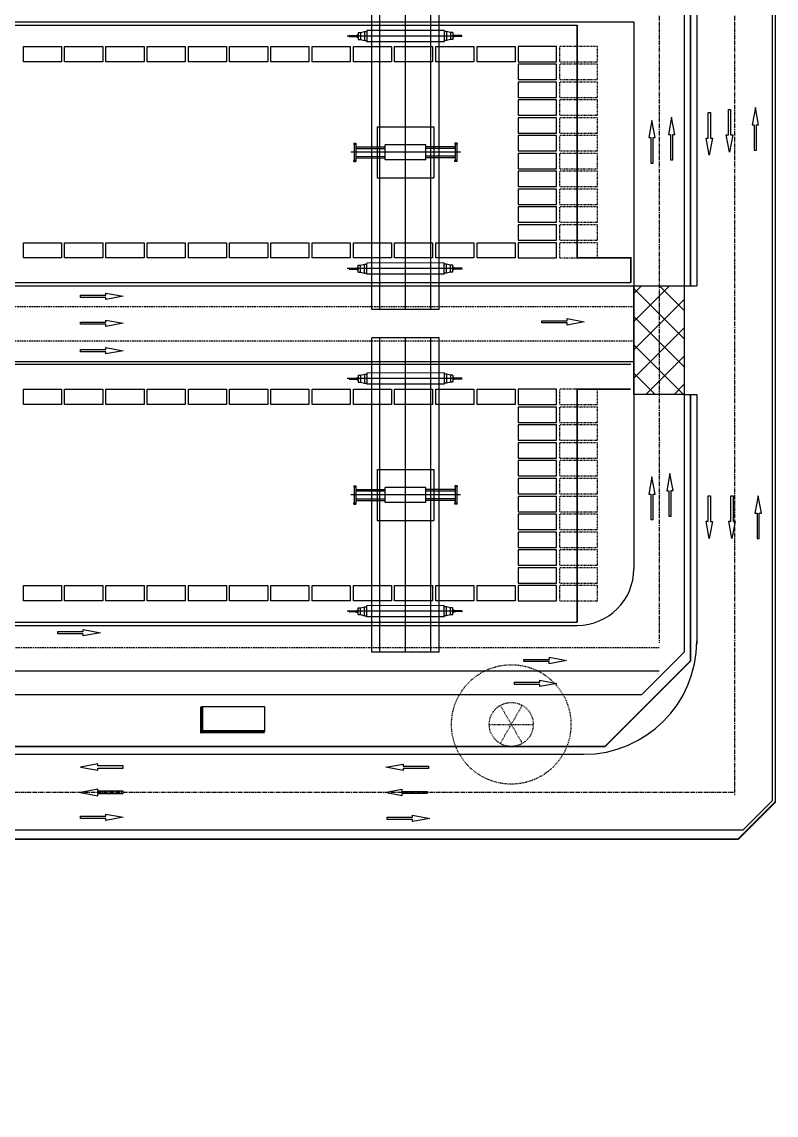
# Model space of a CAD drawing. Header units: millimetres. Extents: x -582 to 479, y -622 to 401.
# Drawn here: x 359.2 to 479.2, y -116.1 to 57.8 of the extents above; entities that cross this region are included whole.
import ezdxf

# ---------------------------------------------------------------- set-up
doc = ezdxf.new("R2010")
doc.units = ezdxf.units.MM
for name, pattern in [('CENTER', [50.8, 31.75, -6.35, 6.35, -6.35]), ('DASH', [0.35, 0.25, -0.1]), ('DASHED', [19.05, 12.7, -6.35]), ('DASHED2', [9.525, 6.35, -3.175])]:
    doc.linetypes.add(name, pattern=pattern)
for name, color, linetype in [('0001-佛渡-工艺-方案一-交汇区', 50, 'Continuous'), ('0001-佛渡-工艺-方案一-围网', 40, 'Continuous'), ('0001-佛渡-工艺-方案一-围网(内集卡一侧新增）', 40, 'Continuous'), ('0001-佛渡-工艺-方案一-设备', 40, 'Continuous'), ('0001-佛渡-平面-方案一-围墙', 3, 'Continuous'), ('0001-佛渡-平面-方案一-建筑', 6, 'Continuous'), ('0001-佛渡-平面-方案一-风机', 7, 'Continuous'), ('0001-佛渡-平面-方案一道路中心线', 11, 'Continuous'), ('0001-佛渡-平面-方案一道路边界', 7, 'Continuous'), ('ECT', 1, 'Continuous'), ('ICT', 3, 'Continuous'), ('SLOT', 115, 'Continuous')]:
    doc.layers.add(name, color=color, linetype=linetype)
doc.linetypes.add('FENCELINE1', pattern='A,6.35,-2.54,[133,ltypeshp.shx,S=2.54,R=0,X=-2.54,Y=0],-2.54,25.4', length=36.83)
doc.linetypes.add('FENCELINE2', pattern='A,0.25,-0.1,[132,ltypeshp.shx,S=0.1,R=0,X=-0.1,Y=0],-0.1,1', length=1.45)

# ---------------------------------------------------------------- blocks, each defined once
blk = doc.blocks.new('YC')
at = {"color": 40, "extrusion": (0.019869, 3.07925e-06, 0.999803)}
for p, q in [((2952.72, -614.5, 0.27), (2952.72, -564.5, 0.27)), ((2963.46, -564.5, 0.06), (2952.72, -564.5, 0.27)), ((2954.03, -614.5, 0.25), (2954.03, -564.5, 0.25)), ((2958.09, -614.5, 0.17), (2958.09, -564.5, 0.17)), ((2962.15, -614.5, 0.09), (2962.14, -564.5, 0.09)), ((2963.46, -614.5, 0.06), (2963.46, -564.5, 0.06)), ((2950.93, -570.46, 0.31), (2951.58, -570.28, 0.3)), ((2951.58, -570.28, 0.3), (2951.94, -570.28, 0.29)), ((2951.58, -570.28, 0.3), (2951.58, -571.72, 0.3)), ((2964.23, -570.1, 0.04), (2951.94, -570.11, 0.29)), ((2951.94, -570.11, 0.29), (2951.94, -571.9, 0.29)), ((2964.23, -570.1, 0.04), (2964.23, -571.9, 0.04)), ((2964.59, -570.28, 0.04), (2964.23, -570.28, 0.04)), ((2965.25, -570.46, 0.02), (2964.59, -570.28, 0.04)), ((2964.59, -570.28, 0.04), (2964.59, -571.72, 0.04)), ((2967.11, -571, -0.01), (2948.84, -571, 0.35)), ((2949.08, -571, 0.35), (2949.15, -571, 0.34)), ((2949.14, -571.08, 0.34), (2949.14, -570.92, 0.34)), ((2949.14, -570.92, 0.34), (2949.18, -570.92, 0.34)), ((2949.14, -570.92, 0.34), (2949.14, -570.92, 0.34)), ((2949.14, -571.08, 0.34), (2949.14, -570.92, 0.34)), ((2949.14, -571.08, 0.34), (2949.18, -571.08, 0.34)), ((2949.14, -571.08, 0.34), (2949.14, -571.08, 0.34)), ((2949.18, -571.08, 0.34), (2949.18, -570.92, 0.34)), ((2949.18, -570.94, 0.34), (2950.16, -570.94, 0.32)), ((2949.18, -571.06, 0.34), (2950.16, -571.06, 0.32)), ((2950.07, -570.92, 0.33), (2950.08, -570.92, 0.33)), ((2950.07, -571.08, 0.33), (2950.07, -570.92, 0.33)), ((2950.07, -571.08, 0.33), (2950.08, -571.08, 0.33)), ((2950.08, -570.92, 0.33), (2950.12, -570.92, 0.32)), ((2950.08, -571.08, 0.33), (2950.08, -570.92, 0.33)), ((2950.08, -571.08, 0.33), (2950.12, -571.08, 0.32)), ((2950.12, -571.08, 0.32), (2950.12, -570.92, 0.32)), ((2950.16, -571.1, 0.32), (2950.16, -570.91, 0.32)), ((2950.29, -570.9, 0.32), (2950.41, -570.88, 0.32)), ((2950.29, -571.1, 0.32), (2950.29, -570.9, 0.32)), ((2950.29, -571.1, 0.32), (2950.41, -571.12, 0.32)), ((2950.37, -570.88, 0.32), (2950.46, -570.88, 0.32)), ((2950.37, -571.13, 0.32), (2950.46, -571.13, 0.32)), ((2950.38, -571.13, 0.32), (2950.47, -571.13, 0.32)), ((2950.4, -570.85, 0.32), (2950.39, -570.85, 0.32)), ((2950.39, -570.86, 0.32), (2950.39, -570.89, 0.32)), ((2950.4, -570.86, 0.32), (2950.39, -570.86, 0.32)), ((2950.4, -570.89, 0.32), (2950.39, -570.89, 0.32)), ((2950.4, -570.9, 0.32), (2950.39, -570.9, 0.32)), ((2950.4, -571.1, 0.32), (2950.39, -571.1, 0.32)), ((2950.4, -571.11, 0.32), (2950.39, -571.11, 0.32)), ((2950.39, -571.14, 0.32), (2950.39, -571.11, 0.32)), ((2950.4, -571.14, 0.32), (2950.39, -571.14, 0.32)), ((2950.4, -571.15, 0.32), (2950.39, -571.15, 0.32)), ((2950.4, -570.85, 0.32), (2950.4, -570.9, 0.32)), ((2950.41, -570.86, 0.32), (2950.4, -570.86, 0.32)), ((2950.41, -570.9, 0.32), (2950.4, -570.9, 0.32)), ((2950.4, -571.15, 0.32), (2950.4, -571.1, 0.32)), ((2950.41, -571.11, 0.32), (2950.4, -571.11, 0.32)), ((2950.41, -571.15, 0.32), (2950.4, -571.15, 0.32)), ((2950.41, -570.84, 0.32), (2950.41, -571, 0.32)), ((2950.41, -570.84, 0.32), (2950.43, -570.84, 0.32)), ((2950.41, -570.86, 0.32), (2950.41, -570.9, 0.32)), ((2950.41, -571.16, 0.32), (2950.41, -571, 0.32)), ((2950.41, -571.15, 0.32), (2950.41, -571.11, 0.32)), ((2950.41, -571.16, 0.32), (2950.43, -571.16, 0.32)), ((2950.43, -570.82, 0.32), (2950.47, -570.82, 0.32)), ((2950.43, -571.19, 0.32), (2950.43, -570.82, 0.32)), ((2950.43, -570.84, 0.32), (2950.43, -571, 0.32)), ((2950.43, -571.16, 0.32), (2950.43, -571, 0.32)), ((2950.43, -571.19, 0.32), (2950.47, -571.19, 0.32)), ((2950.47, -571.19, 0.32), (2950.47, -570.82, 0.32)), ((2950.57, -570.46, 0.32), (2950.93, -570.46, 0.31)), ((2950.57, -570.46, 0.32), (2950.57, -571.54, 0.32)), ((2950.57, -571.54, 0.32), (2950.93, -571.54, 0.31)), ((2950.93, -570.46, 0.31), (2950.93, -571.54, 0.31)), ((2950.93, -571.54, 0.31), (2951.58, -571.72, 0.3)), ((2951.58, -571.72, 0.3), (2951.94, -571.72, 0.29)), ((2964.23, -571.9, 0.04), (2951.94, -571.9, 0.29)), ((2964.59, -571.72, 0.04), (2964.23, -571.72, 0.04)), ((2965.25, -571.54, 0.02), (2964.59, -571.72, 0.04)), ((2965.6, -570.46, 0.02), (2965.25, -570.46, 0.02)), ((2965.25, -570.46, 0.02), (2965.25, -571.54, 0.02)), ((2965.6, -571.54, 0.02), (2965.25, -571.54, 0.02)), ((2965.6, -570.46, 0.02), (2965.6, -571.54, 0.02)), ((2965.74, -570.82, 0.01), (2965.71, -570.82, 0.01)), ((2965.71, -571.19, 0.01), (2965.71, -570.82, 0.01)), ((2965.79, -571.13, 0.01), (2965.71, -571.13, 0.01)), ((2965.74, -571.19, 0.01), (2965.71, -571.19, 0.01)), ((2965.8, -570.87, 0.01), (2965.72, -570.87, 0.01)), ((2965.8, -571.13, 0.01), (2965.72, -571.13, 0.01)), ((2965.74, -571.19, 0.01), (2965.74, -570.82, 0.01)), ((2965.74, -570.84, 0.01), (2965.74, -571, 0.01)), ((2965.77, -570.84, 0.01), (2965.74, -570.84, 0.01)), ((2965.74, -571.16, 0.01), (2965.74, -571, 0.01)), ((2965.77, -571.16, 0.01), (2965.74, -571.16, 0.01)), ((2965.77, -570.84, 0.01), (2965.77, -571, 0.01)), ((2965.77, -570.85, 0.01), (2965.77, -570.85, 0.01)), ((2965.77, -570.85, 0.01), (2965.77, -570.9, 0.01)), ((2965.77, -570.85, 0.01), (2965.79, -570.85, 0.01)), ((2965.77, -570.85, 0.01), (2965.77, -570.89, 0.01)), ((2965.77, -570.86, 0.01), (2965.79, -570.86, 0.01)), ((2965.88, -570.9, 0.01), (2965.77, -570.88, 0.01)), ((2965.77, -570.89, 0.01), (2965.77, -570.89, 0.01)), ((2965.77, -570.89, 0.01), (2965.79, -570.89, 0.01)), ((2965.77, -570.9, 0.01), (2965.79, -570.9, 0.01)), ((2965.77, -571.16, 0.01), (2965.77, -571, 0.01)), ((2965.77, -571.1, 0.01), (2965.79, -571.1, 0.01)), ((2965.77, -571.15, 0.01), (2965.77, -571.1, 0.01)), ((2965.88, -571.1, 0.01), (2965.77, -571.12, 0.01)), ((2965.77, -571.15, 0.01), (2965.77, -571.11, 0.01)), ((2965.77, -571.11, 0.01), (2965.79, -571.11, 0.01)), ((2965.77, -571.11, 0.01), (2965.77, -571.11, 0.01)), ((2965.77, -571.14, 0.01), (2965.79, -571.14, 0.01)), ((2965.77, -571.15, 0.01), (2965.79, -571.15, 0.01)), ((2965.77, -571.15, 0.01), (2965.77, -571.15, 0.01)), ((2965.79, -570.86, 0.01), (2965.79, -570.89, 0.01)), ((2965.79, -571.14, 0.01), (2965.79, -571.11, 0.01)), ((2965.88, -571.1, 0.01), (2965.88, -570.9, 0.01)), ((2966.02, -571.09, 0.01), (2966.02, -570.91, 0.01)), ((2967, -570.94, -0.01), (2966.02, -570.94, 0.01)), ((2967, -571.06, -0.01), (2966.02, -571.06, 0.01)), ((2966.06, -571.08, 0.01), (2966.06, -570.92, 0.01)), ((2966.1, -570.92, 0.01), (2966.06, -570.92, 0.01)), ((2966.1, -571.08, 0.01), (2966.06, -571.08, 0.01)), ((2966.1, -570.92, 0.01), (2966.1, -570.92, 0.01)), ((2966.1, -571.08, 0.01), (2966.1, -570.92, 0.01)), ((2966.1, -571.08, 0.01), (2966.1, -570.92, 0.01)), ((2966.1, -571.08, 0.01), (2966.1, -571.08, 0.01)), ((2967, -571.08, -0.01), (2967, -570.92, -0.01)), ((2967.03, -570.92, -0.01), (2967, -570.92, -0.01)), ((2967.03, -571.08, -0.01), (2967, -571.08, -0.01)), ((2967.04, -570.92, -0.01), (2967.03, -570.92, -0.01)), ((2967.03, -571.08, -0.01), (2967.03, -570.92, -0.01)), ((2967.04, -571.08, -0.01), (2967.03, -571.08, -0.01)), ((2967.04, -571.08, -0.01), (2967.04, -570.92, -0.01)), ((2953.57, -585.46, 0.26), (2953.57, -593.54, 0.26)), ((2953.57, -585.46, 0.26), (2962.6, -585.46, 0.08)), ((2962.6, -585.46, 0.08), (2962.6, -593.54, 0.08)), ((2966.83, -589.5, -0.01), (2949.42, -589.5, 0.34)), ((2949.86, -588.05, 0.33), (2950.22, -588.05, 0.32)), ((2949.86, -588.05, 0.33), (2949.86, -588.22, 0.33)), ((2949.86, -588.22, 0.33), (2949.91, -588.3, 0.33)), ((2949.91, -588.05, 0.33), (2949.91, -590.96, 0.33)), ((2949.91, -588.22, 0.33), (2950.17, -588.22, 0.32)), ((2950.17, -588.05, 0.32), (2950.17, -590.96, 0.32)), ((2950.22, -588.22, 0.32), (2950.17, -588.3, 0.32)), ((2950.17, -588.63, 0.32), (2954.87, -588.63, 0.23)), ((2950.17, -588.87, 0.32), (2954.87, -588.87, 0.23)), ((2950.22, -588.05, 0.32), (2950.22, -588.22, 0.32)), ((2963.04, -589.5, 0.07), (2953.14, -589.5, 0.26)), ((2954.87, -590.7, 0.23), (2954.87, -588.3, 0.23)), ((2961.31, -588.3, 0.1), (2954.87, -588.3, 0.23)), ((2961.31, -590.7, 0.1), (2961.31, -588.3, 0.1)), ((2966.01, -588.63, 0.01), (2961.31, -588.63, 0.1)), ((2966.01, -588.87, 0.01), (2961.31, -588.87, 0.1)), ((2966.32, -588.04, 0), (2965.96, -588.04, 0.01)), ((2965.96, -588.04, 0.01), (2965.96, -588.22, 0.01)), ((2965.96, -588.22, 0.01), (2966.01, -588.3, 0.01)), ((2966.01, -588.04, 0.01), (2966.01, -590.96, 0.01)), ((2966.27, -588.22, 0), (2966.01, -588.22, 0.01)), ((2966.27, -588.04, 0), (2966.27, -590.96, 0)), ((2966.32, -588.22, 0), (2966.27, -588.3, 0)), ((2966.32, -588.04, 0), (2966.32, -588.22, 0)), ((2949.86, -590.78, 0.33), (2949.91, -590.7, 0.33)), ((2949.86, -590.96, 0.33), (2949.86, -590.78, 0.33)), ((2949.86, -590.96, 0.33), (2950.22, -590.96, 0.32)), ((2949.91, -590.78, 0.33), (2950.17, -590.78, 0.32)), ((2950.17, -590.14, 0.32), (2954.87, -590.13, 0.23)), ((2950.17, -590.37, 0.32), (2954.87, -590.37, 0.23)), ((2950.22, -590.78, 0.32), (2950.17, -590.7, 0.32)), ((2950.22, -590.96, 0.32), (2950.22, -590.78, 0.32)), ((2961.31, -590.7, 0.1), (2954.87, -590.7, 0.23)), ((2966.01, -590.13, 0.01), (2961.31, -590.13, 0.1)), ((2966.01, -590.37, 0.01), (2961.31, -590.37, 0.1)), ((2965.96, -590.78, 0.01), (2966.01, -590.7, 0.01)), ((2965.96, -590.96, 0.01), (2965.96, -590.78, 0.01)), ((2966.32, -590.96, 0), (2965.96, -590.96, 0.01)), ((2966.27, -590.78, 0), (2966.01, -590.78, 0.01)), ((2966.32, -590.78, 0), (2966.27, -590.7, 0)), ((2966.32, -590.96, 0), (2966.32, -590.78, 0)), ((2953.57, -593.54, 0.26), (2962.6, -593.54, 0.08)), ((2967.11, -608, -0.01), (2948.84, -608, 0.35)), ((2949.09, -608, 0.35), (2949.16, -608, 0.34)), ((2949.14, -607.92, 0.34), (2949.14, -608.08, 0.34)), ((2949.14, -607.92, 0.34), (2949.15, -607.92, 0.34)), ((2949.14, -608.08, 0.34), (2949.15, -608.08, 0.34)), ((2949.15, -607.92, 0.34), (2949.18, -607.92, 0.34)), ((2949.15, -607.92, 0.34), (2949.15, -608.08, 0.34)), ((2949.15, -608.08, 0.34), (2949.18, -608.08, 0.34)), ((2949.18, -607.92, 0.34), (2949.18, -608.08, 0.34)), ((2949.18, -607.94, 0.34), (2950.16, -607.94, 0.32)), ((2949.18, -608.06, 0.34), (2950.16, -608.06, 0.32)), ((2950.08, -607.92, 0.33), (2950.12, -607.92, 0.32)), ((2950.08, -607.92, 0.33), (2950.08, -607.92, 0.33)), ((2950.08, -607.92, 0.33), (2950.08, -608.08, 0.33)), ((2950.08, -607.92, 0.33), (2950.08, -608.08, 0.33)), ((2950.08, -608.08, 0.33), (2950.12, -608.08, 0.32)), ((2950.08, -608.08, 0.33), (2950.08, -608.08, 0.33)), ((2950.12, -607.92, 0.32), (2950.12, -608.08, 0.32)), ((2950.16, -607.91, 0.32), (2950.16, -608.1, 0.32)), ((2950.3, -607.9, 0.32), (2950.41, -607.88, 0.32)), ((2950.3, -607.9, 0.32), (2950.3, -608.1, 0.32)), ((2950.3, -608.1, 0.32), (2950.41, -608.12, 0.32)), ((2950.38, -607.88, 0.32), (2950.46, -607.88, 0.32)), ((2950.38, -608.13, 0.32), (2950.46, -608.13, 0.32)), ((2950.41, -607.85, 0.32), (2950.39, -607.85, 0.32)), ((2950.41, -607.86, 0.32), (2950.39, -607.86, 0.32)), ((2950.39, -607.86, 0.32), (2950.39, -607.89, 0.32)), ((2950.39, -607.88, 0.32), (2950.47, -607.88, 0.32)), ((2950.41, -607.89, 0.32), (2950.39, -607.89, 0.32)), ((2950.41, -607.9, 0.32), (2950.39, -607.9, 0.32)), ((2950.41, -608.1, 0.32), (2950.39, -608.1, 0.32)), ((2950.39, -608.14, 0.32), (2950.39, -608.11, 0.32)), ((2950.41, -608.11, 0.32), (2950.39, -608.11, 0.32)), ((2950.41, -608.14, 0.32), (2950.39, -608.14, 0.32)), ((2950.41, -608.15, 0.32), (2950.39, -608.15, 0.32)), ((2950.41, -607.84, 0.32), (2950.43, -607.84, 0.32)), ((2950.41, -607.84, 0.32), (2950.41, -608, 0.32)), ((2950.41, -607.85, 0.32), (2950.41, -607.9, 0.32)), ((2950.41, -607.86, 0.32), (2950.41, -607.9, 0.32)), ((2950.41, -607.86, 0.32), (2950.41, -607.86, 0.32)), ((2950.41, -607.9, 0.32), (2950.41, -607.9, 0.32)), ((2950.41, -608.16, 0.32), (2950.41, -608, 0.32)), ((2950.41, -608.15, 0.32), (2950.41, -608.1, 0.32)), ((2950.41, -608.11, 0.32), (2950.41, -608.11, 0.32)), ((2950.41, -608.15, 0.32), (2950.41, -608.11, 0.32)), ((2950.41, -608.15, 0.32), (2950.41, -608.15, 0.32)), ((2950.41, -608.16, 0.32), (2950.43, -608.16, 0.32)), ((2950.43, -607.82, 0.32), (2950.47, -607.82, 0.32)), ((2950.43, -607.82, 0.32), (2950.43, -608.19, 0.32)), ((2950.43, -607.84, 0.32), (2950.43, -608, 0.32)), ((2950.43, -608.16, 0.32), (2950.43, -608, 0.32)), ((2950.43, -608.19, 0.32), (2950.47, -608.19, 0.32)), ((2950.47, -607.82, 0.32), (2950.47, -608.19, 0.32)), ((2950.57, -607.46, 0.32), (2950.93, -607.46, 0.31)), ((2950.57, -608.54, 0.32), (2950.57, -607.46, 0.32)), ((2950.57, -608.54, 0.32), (2950.93, -608.54, 0.31)), ((2950.93, -607.46, 0.31), (2951.59, -607.28, 0.3)), ((2950.93, -608.54, 0.31), (2950.93, -607.46, 0.31)), ((2950.93, -608.54, 0.31), (2951.59, -608.72, 0.3)), ((2951.59, -607.28, 0.3), (2951.94, -607.28, 0.29)), ((2951.59, -608.72, 0.3), (2951.59, -607.28, 0.3)), ((2964.24, -607.1, 0.04), (2951.94, -607.11, 0.29)), ((2951.94, -608.9, 0.29), (2951.94, -607.11, 0.29)), ((2964.24, -608.9, 0.04), (2964.24, -607.1, 0.04)), ((2964.59, -607.28, 0.04), (2964.24, -607.28, 0.04)), ((2965.25, -607.46, 0.02), (2964.59, -607.28, 0.04)), ((2964.59, -608.72, 0.04), (2964.59, -607.28, 0.04)), ((2965.25, -608.54, 0.02), (2964.59, -608.72, 0.04)), ((2965.61, -607.46, 0.02), (2965.25, -607.46, 0.02)), ((2965.25, -608.54, 0.02), (2965.25, -607.46, 0.02)), ((2965.61, -608.54, 0.02), (2965.25, -608.54, 0.02)), ((2965.61, -608.54, 0.02), (2965.61, -607.46, 0.02)), ((2965.75, -607.82, 0.01), (2965.71, -607.82, 0.01)), ((2965.71, -607.82, 0.01), (2965.71, -608.19, 0.01)), ((2965.79, -607.87, 0.01), (2965.71, -607.87, 0.01)), ((2965.75, -608.19, 0.01), (2965.71, -608.19, 0.01)), ((2965.8, -607.87, 0.01), (2965.72, -607.87, 0.01)), ((2965.8, -608.13, 0.01), (2965.72, -608.13, 0.01)), ((2965.75, -607.82, 0.01), (2965.75, -608.19, 0.01)), ((2965.77, -607.84, 0.01), (2965.75, -607.84, 0.01)), ((2965.75, -607.84, 0.01), (2965.75, -608, 0.01)), ((2965.75, -608.16, 0.01), (2965.75, -608, 0.01)), ((2965.77, -608.16, 0.01), (2965.75, -608.16, 0.01)), ((2965.77, -607.84, 0.01), (2965.77, -608, 0.01)), ((2965.77, -607.85, 0.01), (2965.77, -607.89, 0.01)), ((2965.77, -607.85, 0.01), (2965.79, -607.85, 0.01)), ((2965.77, -607.85, 0.01), (2965.77, -607.9, 0.01)), ((2965.77, -607.85, 0.01), (2965.77, -607.85, 0.01)), ((2965.77, -607.86, 0.01), (2965.79, -607.86, 0.01)), ((2965.88, -607.9, 0.01), (2965.77, -607.88, 0.01)), ((2965.77, -607.89, 0.01), (2965.79, -607.89, 0.01)), ((2965.77, -607.89, 0.01), (2965.77, -607.89, 0.01)), ((2965.77, -607.9, 0.01), (2965.79, -607.9, 0.01)), ((2965.77, -608.16, 0.01), (2965.77, -608, 0.01)), ((2965.77, -608.15, 0.01), (2965.77, -608.1, 0.01)), ((2965.77, -608.1, 0.01), (2965.79, -608.1, 0.01)), ((2965.88, -608.1, 0.01), (2965.77, -608.12, 0.01)), ((2965.77, -608.11, 0.01), (2965.77, -608.11, 0.01)), ((2965.77, -608.11, 0.01), (2965.79, -608.11, 0.01)), ((2965.77, -608.15, 0.01), (2965.77, -608.11, 0.01)), ((2965.77, -608.14, 0.01), (2965.79, -608.14, 0.01)), ((2965.77, -608.15, 0.01), (2965.77, -608.15, 0.01)), ((2965.77, -608.15, 0.01), (2965.79, -608.15, 0.01)), ((2965.79, -607.86, 0.01), (2965.79, -607.89, 0.01)), ((2965.79, -608.14, 0.01), (2965.79, -608.11, 0.01)), ((2965.88, -607.9, 0.01), (2965.88, -608.1, 0.01)), ((2966.02, -607.91, 0.01), (2966.02, -608.09, 0.01)), ((2967, -607.94, -0.01), (2966.02, -607.94, 0.01)), ((2967, -608.06, -0.01), (2966.02, -608.06, 0.01)), ((2966.06, -607.92, 0.01), (2966.06, -608.08, 0.01)), ((2966.1, -607.92, 0.01), (2966.06, -607.92, 0.01)), ((2966.1, -608.08, 0.01), (2966.06, -608.08, 0.01)), ((2966.1, -607.92, 0.01), (2966.1, -607.92, 0.01)), ((2966.1, -607.92, 0.01), (2966.1, -608.08, 0.01)), ((2966.1, -607.92, 0.01), (2966.1, -608.08, 0.01)), ((2966.1, -608.08, 0.01), (2966.1, -608.08, 0.01)), ((2967, -607.92, -0.01), (2967, -608.08, -0.01)), ((2967.03, -607.92, -0.01), (2967, -607.92, -0.01)), ((2967.03, -608.08, -0.01), (2967, -608.08, -0.01)), ((2967.04, -607.92, -0.01), (2967.03, -607.92, -0.01)), ((2967.03, -607.92, -0.01), (2967.03, -608.08, -0.01)), ((2967.04, -608.08, -0.01), (2967.03, -608.08, -0.01)), ((2967.04, -607.92, -0.01), (2967.04, -608.08, -0.01)), ((2951.59, -608.72, 0.3), (2951.94, -608.72, 0.29)), ((2964.24, -608.9, 0.04), (2951.94, -608.9, 0.29)), ((2964.59, -608.72, 0.04), (2964.24, -608.72, 0.04)), ((2963.46, -614.5, 0.06), (2952.72, -614.5, 0.27))]:
    blk.add_line(p, q, dxfattribs=at)
at = {"color": 40, "linetype": 'ByBlock', "extrusion": (0.019869, 3.07925e-06, 0.999803)}
for p, q in [((2950.16, -570.91, 0.32), (2950.29, -570.91, 0.32)), ((2950.16, -571.1, 0.32), (2950.29, -571.1, 0.32)), ((2966.02, -570.91, 0.01), (2965.88, -570.91, 0.01)), ((2966.02, -571.09, 0.01), (2965.88, -571.09, 0.01)), ((2950.16, -607.91, 0.32), (2950.3, -607.91, 0.32)), ((2950.16, -608.1, 0.32), (2950.3, -608.1, 0.32)), ((2966.02, -607.91, 0.01), (2965.88, -607.91, 0.01)), ((2966.02, -608.09, 0.01), (2965.88, -608.09, 0.01))]:
    blk.add_line(p, q, dxfattribs=at)
at = {"color": 40, "linetype": 'Continuous', "extrusion": (0.019869, 3.07925e-06, 0.999803)}
for p, q in [((2950.47, -570.82, 0.32), (2950.58, -570.82, 0.32)), ((2950.47, -570.84, 0.32), (2950.58, -570.84, 0.32)), ((2950.47, -571.16, 0.32), (2950.58, -571.16, 0.32)), ((2950.47, -571.18, 0.32), (2950.58, -571.18, 0.32)), ((2965.71, -570.82, 0.01), (2965.6, -570.82, 0.02)), ((2965.71, -570.84, 0.01), (2965.6, -570.84, 0.02)), ((2965.71, -571.16, 0.01), (2965.6, -571.16, 0.02)), ((2965.71, -571.18, 0.01), (2965.6, -571.18, 0.02)), ((2950.47, -607.82, 0.32), (2950.58, -607.82, 0.32)), ((2950.47, -607.84, 0.32), (2950.58, -607.84, 0.32)), ((2950.47, -608.16, 0.32), (2950.58, -608.16, 0.32)), ((2950.47, -608.18, 0.32), (2950.58, -608.18, 0.32)), ((2965.71, -607.82, 0.01), (2965.6, -607.82, 0.02)), ((2965.71, -607.84, 0.01), (2965.6, -607.84, 0.02)), ((2965.71, -608.16, 0.01), (2965.6, -608.16, 0.02)), ((2965.71, -608.18, 0.01), (2965.6, -608.18, 0.02))]:
    blk.add_line(p, q, dxfattribs=at)
at = {"color": 40, "extrusion": (-0.019869, -3.07925e-06, -0.999803)}
for centre, major_axis, start_param, end_param in [((2950.4, -570.86, 0.32), (-0.00843, -0.00844, 0.00017), 0.2618, 1.308997), ((2950.43, -570.88, 0.32), (-0.032, 0.032, 0.0006), -1.051761, -0.519035), ((2950.4, -570.89, 0.32), (-0.00843, 0.00843, 0.00017), -1.308997, -0.261799), ((2950.4, -571.11, 0.32), (-0.00843, 0.00843, 0.00017), -1.308997, -0.261799), ((2950.43, -571.13, 0.32), (-0.032, 0.032, 0.0006), -1.051761, -0.519035), ((2950.4, -571.14, 0.32), (-0.00843, 0.00843, 0.00017), -1.308997, -0.261799), ((2965.78, -570.86, 0.01), (-0.00843, 0.00843, 0.00017), 1.832596, 2.879794), ((2965.74, -570.87, 0.01), (-0.032, -0.032, 0.0006), 3.660628, 4.193354), ((2965.78, -570.89, 0.01), (-0.00843, 0.00843, 0.00017), 1.832596, 2.879793), ((2965.78, -571.11, 0.01), (-0.00843, -0.00844, 0.00017), 3.403392, 4.45059), ((2965.74, -571.13, 0.01), (-0.032, -0.032, 0.0006), 3.660628, 4.193354), ((2965.78, -571.14, 0.01), (-0.00843, 0.00843, 0.00017), 1.832596, 2.879794), ((2950.4, -607.86, 0.32), (-0.00843, 0.00843, 0.00017), -1.308997, -0.261799), ((2950.44, -607.88, 0.32), (-0.032, 0.032, 0.0006), -1.051761, -0.519035), ((2950.4, -607.89, 0.32), (-0.00843, 0.00843, 0.00017), -1.308997, -0.261799), ((2950.4, -608.11, 0.32), (-0.00843, 0.00843, 0.00017), -1.308997, -0.261799), ((2950.44, -608.13, 0.32), (-0.032, 0.032, 0.0006), -1.051761, -0.519035), ((2950.4, -608.14, 0.32), (-0.00843, 0.00843, 0.00017), -1.308997, -0.261799), ((2965.78, -607.86, 0.01), (-0.00843, 0.00843, 0.00017), 1.832596, 2.879793), ((2965.75, -607.87, 0.01), (-0.032, -0.032, 0.0006), 3.660628, 4.193354), ((2965.78, -607.89, 0.01), (-0.00843, -0.00844, 0.00017), 3.403392, 4.45059), ((2965.78, -608.11, 0.01), (-0.00843, 0.00843, 0.00017), 1.832596, 2.879793), ((2965.75, -608.13, 0.01), (-0.032, -0.032, 0.0006), 3.660628, 4.193354), ((2965.78, -608.14, 0.01), (-0.00843, 0.00843, 0.00017), 1.832596, 2.879793)]:
    blk.add_ellipse(centre, major_axis=major_axis, ratio=1, start_param=start_param, end_param=end_param, dxfattribs=at)
blk = doc.blocks.new('风机基础（假设）')
at = {"layer": '0001-佛渡-平面-方案一-风机', "color": 8, "linetype": 'DASHED2', "ltscale": 0.01}
for p, q in [((30.53, 64.03), (34.03, 57.97)), ((30.53, 57.97), (34.03, 64.03)), ((28.78, 61), (35.78, 61))]:
    blk.add_line(p, q, dxfattribs=at)
for radius in [9.5, 3.5]:
    blk.add_circle((32.28, 61), radius, dxfattribs=at)

msp = doc.modelspace()

# ---------------------------------------------------------------- hatches: boundary and pattern name
at = {"layer": '0001-佛渡-工艺-方案一-交汇区'}
h = msp.add_hatch(dxfattribs=at)
h.set_pattern_fill('ANSI37', color=50, angle=323.0204)
h.set_pattern_definition([(45, (-499.432, 221.5518), (-2.245064, 2.245064), []), (135, (-499.432, 221.5518), (-2.245064, -2.245064), [])])
h.paths.add_polyline_path([(456.57, 15.8), (464.57, 15.8), (464.57, -1.45), (456.57, -1.45)])

# ---------------------------------------------------------------- linework, layer by layer
msp.add_lwpolyline([(456.57, 15.8), (464.57, 15.8), (464.57, -1.45), (456.57, -1.45)], close=True, dxfattribs=at)
at = {"layer": '0001-佛渡-工艺-方案一-围网', "linetype": 'FENCELINE2', "ltscale": 0.25, "const_width": 0.25}
for points in [[(465.57, 107.55), (465.57, 15.8)], [(465.57, -1.45), (465.57, -43.86), (451.98, -57.45), (273.07, -57.45)]]:
    msp.add_lwpolyline(points, dxfattribs=at)
at = {"layer": '0001-佛渡-工艺-方案一-围网', "linetype": 'FENCELINE2', "ltscale": 0.25}
msp.add_lwpolyline([(456.07, 16.3), (279.57, 16.3), (279.57, 17.25)], dxfattribs=at)
at = {"layer": '0001-佛渡-工艺-方案一-围网', "linetype": 'FENCELINE2', "ltscale": 0.25, "flags": 128}
msp.add_lwpolyline([(456.07, 3.3), (282.3, 3.3), (279.57, 2.75), (279.57, 2.35)], dxfattribs=at)
at = {"layer": '0001-佛渡-工艺-方案一-围网(内集卡一侧新增）', "linetype": 'FENCELINE2', "ltscale": 0.25, "const_width": 0.25}
for points in [[(447.57, 57.3), (447.57, 20.25), (456.07, 20.25), (456.07, 16.3)], [(447.57, -37.7), (447.57, -0.64), (456.07, -0.64)]]:
    msp.add_lwpolyline(points, dxfattribs=at)
at = {"layer": '0001-佛渡-工艺-方案一-围网(内集卡一侧新增）', "linetype": 'FENCELINE2', "ltscale": 0.25}
for points in [[(273.07, 57.3), (447.57, 57.3)], [(273.07, -37.7), (447.57, -37.7)]]:
    msp.add_lwpolyline(points, dxfattribs=at)
at = {"layer": '0001-佛渡-平面-方案一-围墙', "color": 40, "linetype": 'FENCELINE1', "ltscale": 0.02, "const_width": 0.25}
msp.add_lwpolyline([(278.57, -489.55), (278.57, -88.57), (294.94, -72.2), (473.16, -72.2), (479.07, -66.29), (479.07, 222.4), (455.41, 263.37), (453.07, 272.12), (453.07, 334.05)], dxfattribs=at)
at = {"layer": '0001-佛渡-平面-方案一-建筑', "const_width": 0.5}
msp.add_lwpolyline([(397.84, -55.11), (387.84, -55.11), (387.84, -51.11)], dxfattribs=at)
at = {"layer": '0001-佛渡-平面-方案一-建筑'}
msp.add_lwpolyline([(387.84, -51.11), (397.84, -51.11), (397.84, -55.11), (387.84, -55.11), (387.84, -51.11)], dxfattribs=at)
at = {"layer": '0001-佛渡-平面-方案一道路中心线', "color": 11, "linetype": 'DASHED', "ltscale": 0.02}
for p, q in [((268.57, 12.55), (456.57, 12.55)), ((268.57, 7.05), (456.57, 7.05)), ((272.57, -41.7), (460.57, -41.7))]:
    msp.add_line(p, q, dxfattribs=at)
at = {"layer": '0001-佛渡-平面-方案一道路边界'}
for p, q in [((478.57, 222.26), (478.57, -66.08)), ((464.57, 107.55), (464.57, 15.8)), ((466.57, 107.55), (466.57, 15.8)), ((464.57, 15.8), (466.57, 15.8)), ((464.57, -1.45), (466.57, -1.45)), ((464.57, -1.45), (464.57, -42.45)), ((466.57, -1.45), (466.57, -41.2)), ((464.57, -42.45), (457.82, -49.2)), ((473.95, -70.7), (478.57, -66.08))]:
    msp.add_line(p, q, dxfattribs=at)
at = {"layer": '0001-佛渡-平面-方案一道路边界', "color": 11, "linetype": 'CENTER', "ltscale": 0.02}
for p, q in [((460.57, 107.55), (460.57, -40.95)), ((472.57, 107.55), (472.57, -65.2)), ((266.57, -64.7), (472.57, -64.7))]:
    msp.add_line(p, q, dxfattribs=at)
at = {"layer": '0001-佛渡-平面-方案一道路边界', "color": 7}
for p, q in [((272.57, 57.8), (456.57, 57.8)), ((456.57, 57.8), (456.57, -29.2)), ((272.57, 15.8), (456.57, 15.8)), ((282.3, 3.8), (456.57, 3.8)), ((272.57, -38.2), (447.57, -38.2)), ((272.57, -45.45), (460.57, -45.45)), ((272.57, -49.2), (457.82, -49.2)), ((272.57, -58.7), (448.57, -58.7)), ((290.57, -70.7), (473.95, -70.7))]:
    msp.add_line(p, q, dxfattribs=at)
msp.add_arc((447.57, -29.2), 9, 270, 360, dxfattribs=at)
at = {"layer": '0001-佛渡-平面-方案一道路边界'}
msp.add_arc((448.57, -40.7), 18, 270, 360, dxfattribs=at)
at = {"layer": 'ECT', "color": 1}
for points in [[(471.96, 43.85), (471.96, 39.81), (472.3, 39.81), (471.78, 37.08), (471.27, 39.82), (471.61, 39.82), (471.61, 43.85), (471.96, 43.85)], [(476.07, 37.41), (476.07, 41.45), (476.4, 41.45), (475.89, 44.18), (475.38, 41.45), (475.72, 41.45), (475.72, 37.41), (476.07, 37.41)], [(468.75, 43.36), (468.75, 39.31), (469.09, 39.31), (468.57, 36.59), (468.06, 39.32), (468.4, 39.32), (468.4, 43.36), (468.75, 43.36)], [(368.57, 14.33), (372.62, 14.33), (372.62, 14.66), (375.34, 14.15), (372.61, 13.64), (372.61, 13.98), (368.57, 13.98), (368.57, 14.33)], [(441.91, 10.27), (445.95, 10.27), (445.95, 10.61), (448.68, 10.09), (445.94, 9.58), (445.94, 9.93), (441.91, 9.93), (441.91, 10.27)], [(368.57, 10.05), (372.62, 10.05), (372.62, 10.38), (375.34, 9.87), (372.61, 9.36), (372.61, 9.7), (368.57, 9.7), (368.57, 10.05)], [(368.57, 5.68), (372.62, 5.68), (372.62, 6.01), (375.34, 5.5), (372.61, 4.99), (372.61, 5.33), (368.57, 5.33), (368.57, 5.68)], [(468.75, -17.61), (468.75, -21.65), (469.08, -21.65), (468.57, -24.37), (468.06, -21.64), (468.4, -21.64), (468.4, -17.61), (468.75, -17.61)], [(472.35, -17.61), (472.35, -21.65), (472.69, -21.65), (472.17, -24.37), (471.67, -21.64), (472.01, -21.64), (472.01, -17.61), (472.35, -17.61)], [(476.5, -24.37), (476.5, -20.33), (476.84, -20.33), (476.32, -17.61), (475.81, -20.34), (476.16, -20.34), (476.16, -24.37), (476.5, -24.37)], [(375.34, -60.55), (371.3, -60.55), (371.3, -60.22), (368.57, -60.73), (371.31, -61.24), (371.31, -60.9), (375.34, -60.9), (375.34, -60.55)], [(423.92, -60.94), (419.87, -60.94), (419.87, -61.28), (417.15, -60.76), (419.88, -60.25), (419.88, -60.6), (423.92, -60.6), (423.92, -60.94)], [(375.34, -64.59), (371.3, -64.59), (371.3, -64.25), (368.57, -64.77), (371.31, -65.28), (371.31, -64.93), (375.34, -64.93), (375.34, -64.59)], [(423.72, -64.96), (419.67, -64.96), (419.67, -65.29), (416.95, -64.78), (419.68, -64.27), (419.68, -64.61), (423.72, -64.61), (423.72, -64.96)], [(368.57, -68.54), (372.62, -68.54), (372.62, -68.21), (375.34, -68.72), (372.61, -69.23), (372.61, -68.89), (368.57, -68.89), (368.57, -68.54)], [(417.35, -68.72), (421.39, -68.72), (421.39, -68.38), (424.11, -68.9), (421.38, -69.41), (421.38, -69.07), (417.35, -69.07), (417.35, -68.72)]]:
    msp.add_lwpolyline(points, dxfattribs=at)
at = {"layer": 'ICT', "color": 3}
for points in [[(459.63, 35.35), (459.63, 39.4), (459.97, 39.4), (459.45, 42.12), (458.94, 39.39), (459.29, 39.39), (459.29, 35.35), (459.63, 35.35)], [(462.76, 35.85), (462.76, 39.9), (463.09, 39.9), (462.58, 42.62), (462.07, 39.89), (462.41, 39.89), (462.41, 35.85), (462.76, 35.85)], [(459.63, -21.36), (459.63, -17.31), (459.97, -17.31), (459.45, -14.59), (458.94, -17.32), (459.29, -17.32), (459.29, -21.36), (459.63, -21.36)], [(462.49, -20.8), (462.49, -16.76), (462.83, -16.76), (462.31, -14.03), (461.8, -16.77), (462.14, -16.77), (462.14, -20.8), (462.49, -20.8)], [(364.97, -39.19), (369.01, -39.19), (369.01, -38.85), (371.74, -39.37), (369, -39.88), (369, -39.54), (364.97, -39.54), (364.97, -39.19)], [(439.09, -43.61), (443.13, -43.61), (443.13, -43.27), (445.85, -43.79), (443.12, -44.3), (443.12, -43.95), (439.09, -43.95), (439.09, -43.61)], [(437.57, -47.24), (441.62, -47.24), (441.62, -46.9), (444.34, -47.42), (441.61, -47.93), (441.61, -47.58), (437.57, -47.58), (437.57, -47.24)]]:
    msp.add_lwpolyline(points, dxfattribs=at)
at = {"layer": 'SLOT', "color": 115, "flags": 128}
for points in [[(359.49, 53.9), (365.55, 53.9), (365.55, 51.46), (359.49, 51.46)], [(366.05, 53.9), (372.11, 53.9), (372.11, 51.46), (366.05, 51.46)], [(372.61, 53.9), (378.67, 53.9), (378.67, 51.46), (372.61, 51.46)], [(379.17, 53.9), (385.23, 53.9), (385.23, 51.46), (379.17, 51.46)], [(385.73, 53.9), (391.78, 53.9), (391.78, 51.46), (385.73, 51.46)], [(392.28, 53.9), (398.34, 53.9), (398.34, 51.46), (392.28, 51.46)], [(398.84, 53.9), (404.9, 53.9), (404.9, 51.46), (398.84, 51.46)], [(405.4, 53.9), (411.46, 53.9), (411.46, 51.46), (405.4, 51.46)], [(411.96, 53.9), (418.02, 53.9), (418.02, 51.46), (411.96, 51.46)], [(418.52, 53.9), (424.57, 53.9), (424.57, 51.46), (418.52, 51.46)], [(425.07, 53.9), (431.13, 53.9), (431.13, 51.46), (425.07, 51.46)], [(431.63, 53.9), (437.69, 53.9), (437.69, 51.46), (431.63, 51.46)], [(444.25, 53.9), (438.19, 53.9), (438.19, 51.46), (444.25, 51.46)], [(444.25, 51.06), (438.19, 51.06), (438.19, 48.63), (444.25, 48.63)], [(444.25, 48.23), (438.19, 48.23), (438.19, 45.79), (444.25, 45.79)], [(444.25, 45.39), (438.19, 45.39), (438.19, 42.95), (444.25, 42.95)], [(444.25, 42.55), (438.19, 42.55), (438.19, 40.11), (444.25, 40.11)], [(444.25, 39.71), (438.19, 39.71), (438.19, 37.27), (444.25, 37.27)], [(444.25, 36.87), (438.19, 36.87), (438.19, 34.44), (444.25, 34.44)], [(444.25, 34.04), (438.19, 34.04), (438.19, 31.6), (444.25, 31.6)], [(444.25, 31.2), (438.19, 31.2), (438.19, 28.76), (444.25, 28.76)], [(444.25, 28.36), (438.19, 28.36), (438.19, 25.92), (444.25, 25.92)], [(444.25, 25.52), (438.19, 25.52), (438.19, 23.08), (444.25, 23.08)], [(359.49, 22.68), (365.55, 22.68), (365.55, 20.25), (359.49, 20.25)], [(366.05, 22.68), (372.11, 22.68), (372.11, 20.25), (366.05, 20.25)], [(372.61, 22.68), (378.67, 22.68), (378.67, 20.25), (372.61, 20.25)], [(379.17, 22.68), (385.23, 22.68), (385.23, 20.25), (379.17, 20.25)], [(385.73, 22.68), (391.78, 22.68), (391.78, 20.25), (385.73, 20.25)], [(392.28, 22.68), (398.34, 22.68), (398.34, 20.25), (392.28, 20.25)], [(398.84, 22.68), (404.9, 22.68), (404.9, 20.25), (398.84, 20.25)], [(405.4, 22.68), (411.46, 22.68), (411.46, 20.25), (405.4, 20.25)], [(411.96, 22.68), (418.02, 22.68), (418.02, 20.25), (411.96, 20.25)], [(418.52, 22.68), (424.57, 22.68), (424.57, 20.25), (418.52, 20.25)], [(425.07, 22.68), (431.13, 22.68), (431.13, 20.25), (425.07, 20.25)], [(431.63, 22.68), (437.69, 22.68), (437.69, 20.25), (431.63, 20.25)], [(444.25, 22.68), (438.19, 22.68), (438.19, 20.25), (444.25, 20.25)], [(359.49, -0.64), (365.55, -0.64), (365.55, -3.08), (359.49, -3.08)], [(366.05, -0.64), (372.11, -0.64), (372.11, -3.08), (366.05, -3.08)], [(372.61, -0.64), (378.67, -0.64), (378.67, -3.08), (372.61, -3.08)], [(379.17, -0.64), (385.23, -0.64), (385.23, -3.08), (379.17, -3.08)], [(385.73, -0.64), (391.78, -0.64), (391.78, -3.08), (385.73, -3.08)], [(392.28, -0.64), (398.34, -0.64), (398.34, -3.08), (392.28, -3.08)], [(398.84, -0.64), (404.9, -0.64), (404.9, -3.08), (398.84, -3.08)], [(405.4, -0.64), (411.46, -0.64), (411.46, -3.08), (405.4, -3.08)], [(411.96, -0.64), (418.02, -0.64), (418.02, -3.08), (411.96, -3.08)], [(418.52, -0.64), (424.57, -0.64), (424.57, -3.08), (418.52, -3.08)], [(425.07, -0.64), (431.13, -0.64), (431.13, -3.08), (425.07, -3.08)], [(431.63, -0.64), (437.69, -0.64), (437.69, -3.08), (431.63, -3.08)], [(444.25, -0.64), (438.19, -0.64), (438.19, -3.08), (444.25, -3.08)], [(444.25, -3.48), (438.19, -3.48), (438.19, -5.92), (444.25, -5.92)], [(444.25, -6.32), (438.19, -6.32), (438.19, -8.76), (444.25, -8.76)], [(444.25, -9.16), (438.19, -9.16), (438.19, -11.59), (444.25, -11.59)], [(444.25, -11.99), (438.19, -11.99), (438.19, -14.43), (444.25, -14.43)], [(444.25, -14.83), (438.19, -14.83), (438.19, -17.27), (444.25, -17.27)], [(444.25, -17.67), (438.19, -17.67), (438.19, -20.11), (444.25, -20.11)], [(444.25, -20.51), (438.19, -20.51), (438.19, -22.95), (444.25, -22.95)], [(444.25, -23.35), (438.19, -23.35), (438.19, -25.78), (444.25, -25.78)], [(444.25, -26.18), (438.19, -26.18), (438.19, -28.62), (444.25, -28.62)], [(444.25, -29.02), (438.19, -29.02), (438.19, -31.46), (444.25, -31.46)], [(359.49, -31.86), (365.55, -31.86), (365.55, -34.3), (359.49, -34.3)], [(366.05, -31.86), (372.11, -31.86), (372.11, -34.3), (366.05, -34.3)], [(372.61, -31.86), (378.67, -31.86), (378.67, -34.3), (372.61, -34.3)], [(379.17, -31.86), (385.23, -31.86), (385.23, -34.3), (379.17, -34.3)], [(385.73, -31.86), (391.78, -31.86), (391.78, -34.3), (385.73, -34.3)], [(392.28, -31.86), (398.34, -31.86), (398.34, -34.3), (392.28, -34.3)], [(398.84, -31.86), (404.9, -31.86), (404.9, -34.3), (398.84, -34.3)], [(405.4, -31.86), (411.46, -31.86), (411.46, -34.3), (405.4, -34.3)], [(411.96, -31.86), (418.02, -31.86), (418.02, -34.3), (411.96, -34.3)], [(418.52, -31.86), (424.57, -31.86), (424.57, -34.3), (418.52, -34.3)], [(425.07, -31.86), (431.13, -31.86), (431.13, -34.3), (425.07, -34.3)], [(431.63, -31.86), (437.69, -31.86), (437.69, -34.3), (431.63, -34.3)], [(444.25, -31.86), (438.19, -31.86), (438.19, -34.3), (444.25, -34.3)]]:
    msp.add_lwpolyline(points, close=True, dxfattribs=at)
at = {"layer": 'SLOT', "color": 8, "linetype": 'DASH', "ltscale": 0.5, "flags": 128}
for points in [[(450.81, 53.9), (444.75, 53.9), (444.75, 51.46), (450.81, 51.46)], [(450.81, 51.06), (444.75, 51.06), (444.75, 48.63), (450.81, 48.63)], [(450.81, 48.23), (444.75, 48.23), (444.75, 45.79), (450.81, 45.79)], [(450.81, 45.39), (444.75, 45.39), (444.75, 42.95), (450.81, 42.95)], [(450.81, 42.55), (444.75, 42.55), (444.75, 40.11), (450.81, 40.11)], [(450.81, 39.71), (444.75, 39.71), (444.75, 37.27), (450.81, 37.27)], [(450.81, 36.87), (444.75, 36.87), (444.75, 34.44), (450.81, 34.44)], [(450.81, 34.04), (444.75, 34.04), (444.75, 31.6), (450.81, 31.6)], [(450.81, 31.2), (444.75, 31.2), (444.75, 28.76), (450.81, 28.76)], [(450.81, 28.36), (444.75, 28.36), (444.75, 25.92), (450.81, 25.92)], [(450.81, 25.52), (444.75, 25.52), (444.75, 23.08), (450.81, 23.08)], [(450.81, 22.68), (444.75, 22.68), (444.75, 20.25), (450.81, 20.25)], [(450.81, -0.64), (444.75, -0.64), (444.75, -3.08), (450.81, -3.08)], [(450.81, -3.48), (444.75, -3.48), (444.75, -5.92), (450.81, -5.92)], [(450.81, -6.32), (444.75, -6.32), (444.75, -8.76), (450.81, -8.76)], [(450.81, -9.16), (444.75, -9.16), (444.75, -11.59), (450.81, -11.59)], [(450.81, -11.99), (444.75, -11.99), (444.75, -14.43), (450.81, -14.43)], [(450.81, -14.83), (444.75, -14.83), (444.75, -17.27), (450.81, -17.27)], [(450.81, -17.67), (444.75, -17.67), (444.75, -20.11), (450.81, -20.11)], [(450.81, -20.51), (444.75, -20.51), (444.75, -22.95), (450.81, -22.95)], [(450.81, -23.35), (444.75, -23.35), (444.75, -25.78), (450.81, -25.78)], [(450.81, -26.18), (444.75, -26.18), (444.75, -28.62), (450.81, -28.62)], [(450.81, -29.02), (444.75, -29.02), (444.75, -31.46), (450.81, -31.46)], [(450.81, -31.86), (444.75, -31.86), (444.75, -34.3), (450.81, -34.3)]]:
    msp.add_lwpolyline(points, close=True, dxfattribs=at)

# ---------------------------------------------------------------- block references
at = {"layer": '0001-佛渡-工艺-方案一-设备', "rotation": 359.9959449782898}
for p in [(-2537.8, 626.76, -0.17), (-2537.8, 572.26, -0.15)]:
    msp.add_blockref('YC', p, dxfattribs=at)
at = {"layer": '0001-佛渡-平面-方案一-风机'}
msp.add_blockref('风机基础（假设）', (404.79, -114.95), dxfattribs=at)

doc.saveas('drawing.dxf')
